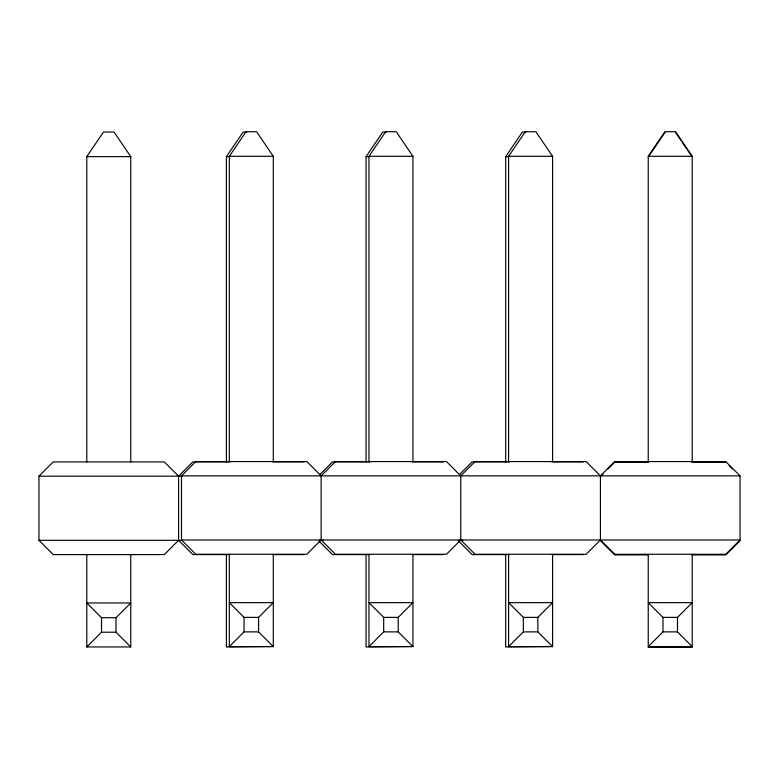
<?xml version="1.0" encoding="UTF-8"?>
<svg xmlns="http://www.w3.org/2000/svg" width="779" height="779" viewBox="0 0 779 779"><rect width="100%" height="100%" fill="white"/><g stroke="black" fill="none" stroke-linecap="round" stroke-linejoin="round"><path stroke-width="1.17" d="M86.781 461.908L86.781 156.628L103.49 132.05L114.046 132.05L130.765 156.628L130.765 461.908M226.416 461.908L226.416 156.628L243.136 132.05L246.651 132.05M229.318 461.577L229.318 156.297L246.037 131.719L256.593 131.719L273.302 156.297L273.302 461.577M366.062 461.908L366.062 156.628L382.771 132.05L386.287 132.05M368.964 461.577L368.964 156.297L385.673 131.719L396.229 131.719L412.938 156.297L412.938 461.577M505.698 461.908L505.698 156.628L522.407 132.05L525.932 132.05M508.599 461.577L508.599 156.297L525.309 131.719L535.864 131.719L552.584 156.297L552.584 461.577M648.235 462.229L648.235 156.297L664.954 131.719L675.51 131.719L692.219 156.297L692.219 462.229M648.907 155.975L664.954 132.381M38.95 476.183L53.225 461.908L164.311 461.908L178.586 476.183L178.586 540.314L164.311 554.59L53.225 554.59L38.95 540.314L38.95 476.183L182.228 476.183M178.586 476.183L192.861 461.908L229.98 461.908M321.133 539.983L306.858 554.268L195.772 554.268L181.488 539.983L181.488 475.852L195.772 461.577L306.858 461.577L321.133 475.852L321.133 539.983L335.408 554.268L446.494 554.268L460.769 539.983L460.769 475.852L446.494 461.577L335.408 461.577L321.133 475.852M86.781 646.95L101.513 632.217L116.022 632.217L130.765 646.95L86.781 646.95L86.781 554.59M116.022 617.708L130.765 602.975L86.781 602.975L101.513 617.708L116.022 617.708L116.022 632.217M319.906 474.499L332.506 461.908L369.937 461.908M229.318 646.619L244.051 631.886L258.57 631.886L273.302 646.619L229.318 646.619L229.318 554.268M258.57 617.377L273.302 602.644L229.318 602.644L244.051 617.377L258.57 617.377L258.57 631.886M459.552 474.499L472.142 461.908L509.573 461.908M460.769 475.852L475.044 461.577L586.139 461.577L600.414 475.852L600.414 539.983L614.689 554.268L725.775 554.268L740.05 539.983L181.488 539.983M368.964 646.619L383.696 631.886L398.205 631.886L412.938 646.619L368.964 646.619L368.964 554.268M398.205 617.377L412.938 602.644L368.964 602.644L383.696 617.377L398.205 617.377L398.205 631.886M600.414 475.852L614.689 461.577L725.775 461.577L740.05 475.852L740.05 540.645L725.775 554.921L691.966 554.921M600.414 476.505L602.927 473.992M607.971 468.948L613.842 463.077M600.414 539.983L586.139 554.268L475.044 554.268L460.769 539.983M508.599 646.619L523.332 631.886L537.851 631.886L552.584 646.619L508.599 646.619L508.599 554.268M537.851 617.377L552.584 602.644L508.599 602.644L523.332 617.377L537.851 617.377L537.851 631.886M662.978 631.886L648.235 646.619L692.219 646.619L677.487 631.886L662.978 631.886L662.978 617.377L648.235 602.644L692.219 602.644L677.487 617.377L662.978 617.377M229.318 156.297L273.302 156.297M368.964 156.297L412.938 156.297M508.599 156.297L552.584 156.297M648.235 156.297L692.219 156.297M86.781 156.628L130.765 156.628M226.416 156.628L229.98 156.628M366.062 156.628L369.626 156.628M505.698 156.628L509.262 156.628M272.562 461.908L303.956 461.908M412.198 461.908L443.592 461.908M551.834 461.908L583.228 461.908M614.689 462.229L648.498 462.229M691.966 462.229L725.775 462.229M181.488 475.852L740.05 475.852M38.95 540.314L182.228 540.314M319.439 540.314L323.09 540.314M459.084 540.314L462.726 540.314M229.98 554.59L192.861 554.59L178.586 540.314M272.562 554.59L303.956 554.59M369.937 554.59L332.506 554.59L319.069 541.162M412.198 554.59L443.592 554.59M509.573 554.59L472.142 554.59L458.704 541.162M551.834 554.59L583.228 554.59M648.498 554.921L614.689 554.921L600.414 540.645M729.134 465.589L732.494 468.948M675.51 132.381L680.856 140.239M682.19 142.206L690.885 154.992M692.219 554.268L692.219 647.281L648.235 647.281L648.235 554.268M677.487 617.377L677.487 631.886M552.584 554.268L552.584 646.619M549.682 646.512L505.698 646.95L505.698 554.59M523.332 617.377L523.332 631.886M412.938 554.268L412.938 646.619M410.036 646.512L366.062 646.95L366.062 554.59M383.696 617.377L383.696 631.886M273.302 554.268L273.302 646.619M270.401 646.512L226.416 646.95L226.416 554.59M244.051 617.377L244.051 631.886M130.765 554.59L130.765 646.95M101.513 617.708L101.513 632.217"/></g></svg>
